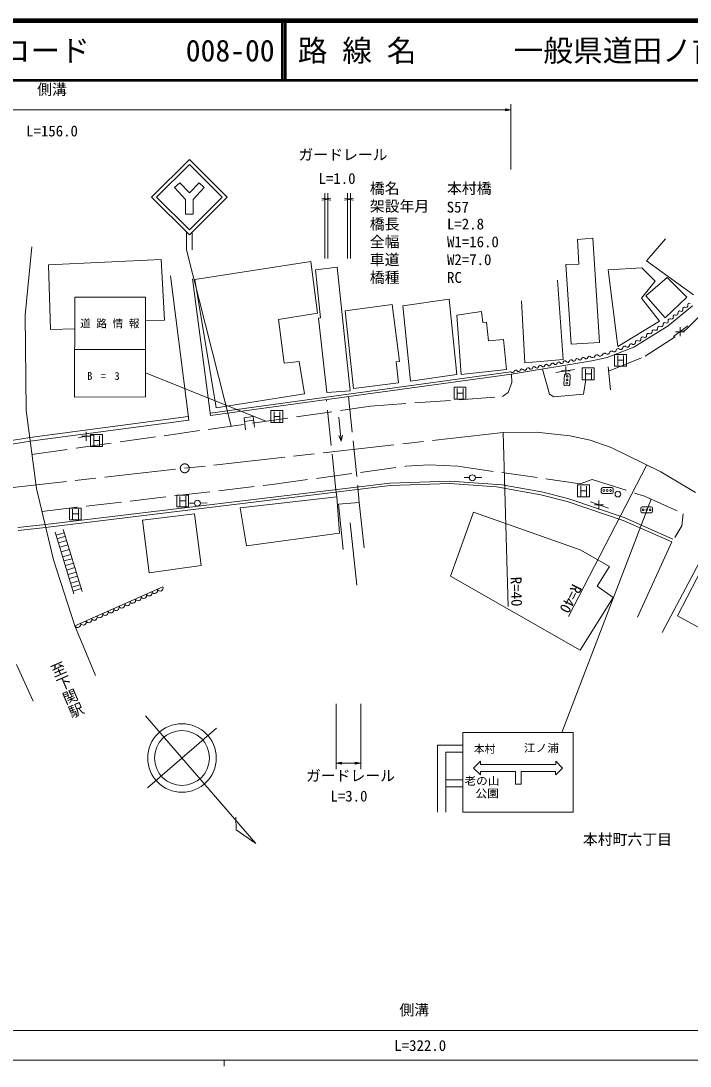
# Model space of a CAD drawing. Units: millimetres, scale not verified. Extents: x 40000 to 680000, y 20000 to 380000.
# Drawn here: x 133762 to 246448, y 204000 to 380000 of the extents above; entities that cross this region are included whole.
import ezdxf
from ezdxf.enums import TextEntityAlignment as Align

# ---------------------------------------------------------------- set-up
doc = ezdxf.new("R2010")
doc.units = ezdxf.units.MM
doc.header["$LTSCALE"] = 1000
doc.linetypes.add('CHAIN', pattern=[18.5, 12, -1.5, 3.5, -1.5])
doc.linetypes.add('DASHED', pattern=[7.5, 6, -1.5])
for name, color, linetype, lineweight in [('M-BMK', 2, 'CHAIN', 13), ('M-BMK-SRVR', 3, 'Continuous', 13), ('M-STR-HTXT', 7, 'Continuous', 13), ('M-STR-STR1', 1, 'Continuous', 13), ('M-STR-STRC', 7, 'Continuous', 13), ('M-TTL', 2, 'Continuous', 140), ('M-TTL-BAND', 7, 'Continuous', 13), ('M-TTL-LINE', 7, 'Continuous', 50), ('M-WORK', 1, 'Continuous', 13)]:
    doc.layers.add(name, color=color, linetype=linetype, lineweight=lineweight)
doc.layers.add('M-BMK-HTXT', color=7, linetype='Continuous')
doc.layers.add('M-TTL-TXT', color=7, linetype='Continuous')
doc.styles.add('@ＭＳ ゴシック', font='')
doc.styles.add('ＭＳ ゴシック', font='')
doc.styles.get('@ＭＳ ゴシック').set_extended_font_data('@MS Gothic')
doc.styles.get('ＭＳ ゴシック').set_extended_font_data('MS Gothic')

# ---------------------------------------------------------------- blocks, each defined once
blk = doc.blocks.new('plus')
at = {"color": 0, "linetype": 'Continuous', "lineweight": -2}
for p, q in [((-1.25, 0), (1.25, 0)), ((0, -1.25), (0, 1.25))]:
    blk.add_line(p, q, dxfattribs=at)
blk = doc.blocks.new('open_arrow')
at = {"color": 0, "linetype": 'Continuous', "lineweight": -2}
blk.add_lwpolyline([(7.5, 1.25), (0, 0), (7.5, -1.25)], dxfattribs=at)

msp = doc.modelspace()

# ---------------------------------------------------------------- linework, layer by layer
at = {"layer": 'M-BMK'}
for p, q in [((214968, 310697), (61908, 293474)), ((220535, 310744), (214968, 310697)), ((226273, 310119), (220535, 310744)), ((229604, 309384), (226273, 310119)), ((233137, 308180), (229604, 309384)), ((241539, 304044), (233137, 308180)), ((342902, 244119), (241539, 304044))]:
    msp.add_line(p, q, dxfattribs=at)
msp.add_circle((161352, 304664), 750, dxfattribs=at)
at = {"layer": 'M-BMK-SRVR'}
for p, q in [((160886, 255880), (166714, 260911)), ((155057, 250848), (160886, 255880))]:
    msp.add_line(p, q, dxfattribs=at)
msp.add_lwpolyline([(154768, 262966), (173333, 241462), (170013, 243762), (169962, 245908)], dxfattribs=at)
for radius in [5775, 4620]:
    msp.add_circle((160886, 255880), radius, dxfattribs=at)
at = {"layer": 'M-STR-HTXT'}
for p, q in [((60962, 365000), (216288, 365000)), ((216288, 355000), (216288, 366000)), ((184955, 340000), (184955, 351000)), ((185440, 340000), (185440, 351000)), ((188779, 340000), (188779, 351000)), ((189240, 340000), (189240, 351000)), ((184955, 350000), (185440, 350000)), ((188779, 350000), (189240, 350000)), ((214968, 310697), (215817, 281369)), ((225949, 279704), (239150, 305220)), ((186824, 265000), (186824, 254000)), ((190986, 265000), (190986, 254000)), ((186824, 255000), (190986, 255000)), ((62794, 210000), (339196, 210000))]:
    msp.add_line(p, q, dxfattribs=at)
at = {"layer": 'M-STR-STR1'}
for p, q in [((135613, 341966), (134483, 330437)), ((134483, 330437), (134654, 314412)), ((134654, 314412), (136366, 301266)), ((136366, 301266), (139225, 289225)), ((139225, 289225), (142869, 278141)), ((142869, 278141), (146337, 269764)), ((133040, 271624), (135838, 265448))]:
    msp.add_line(p, q, dxfattribs=at)
at = {"layer": 'M-STR-STRC'}
for p, q in [((161627, 344455), (161627, 341455)), ((162627, 341455), (162627, 344455)), ((161627, 341455), (169173, 311764)), ((142838, 333465), (142799, 316664)), ((154723, 333465), (142838, 333465)), ((154723, 333465), (154769, 316677)), ((142838, 324640), (154723, 324684)), ((235725, 323849), (233725, 323849)), ((233725, 323849), (233725, 321849)), ((235725, 321849), (235725, 323849)), ((234265, 321934), (234265, 323634)), ((234265, 322849), (235257, 322849)), ((235257, 323644), (235257, 321940)), ((154758, 320756), (175015, 312598)), ((230290, 321580), (228290, 321580)), ((228290, 321580), (228290, 319580)), ((228830, 319665), (228830, 321364)), ((228830, 320580), (229821, 320580)), ((229821, 321375), (229821, 319670)), ((230290, 319580), (230290, 321580)), ((233725, 321849), (235725, 321849)), ((228290, 319580), (230290, 319580)), ((208706, 318308), (206706, 318308)), ((206706, 318308), (206706, 316308)), ((207246, 316393), (207246, 318092)), ((207246, 317308), (208237, 317308)), ((208237, 318103), (208237, 316398)), ((208706, 316308), (208706, 318308)), ((154769, 316677), (142799, 316664)), ((206706, 316308), (208706, 316308)), ((177848, 314381), (175848, 314381)), ((175848, 314381), (175848, 312381)), ((176388, 312466), (176388, 314166)), ((176388, 313381), (177379, 313381)), ((177379, 314177), (177379, 312472)), ((177848, 312381), (177848, 314381)), ((175848, 312381), (177848, 312381)), ((147479, 310332), (145479, 310332)), ((145479, 310332), (145479, 308332)), ((146019, 308417), (146019, 310116)), ((147011, 310127), (147011, 308422)), ((147479, 308332), (147479, 310332)), ((145479, 308332), (147479, 308332)), ((146019, 309332), (147011, 309332)), ((229486, 301881), (227486, 301881)), ((227486, 301881), (227486, 299881)), ((228027, 299966), (228027, 301666)), ((229018, 301676), (229018, 299972)), ((229486, 299881), (229486, 301881)), ((162008, 300157), (160008, 300157)), ((160008, 300157), (160008, 298157)), ((160548, 298242), (160548, 299942)), ((161540, 299953), (161540, 298248)), ((162008, 298157), (162008, 300157)), ((224830, 260180), (239895, 299454)), ((227486, 299881), (229486, 299881)), ((228027, 300881), (229018, 300881)), ((143925, 297976), (141925, 297976)), ((141925, 297976), (141925, 295976)), ((142465, 296061), (142465, 297760)), ((143456, 297771), (143456, 296066)), ((143925, 295976), (143925, 297976)), ((160008, 298157), (162008, 298157)), ((160548, 299157), (161540, 299157)), ((141925, 295976), (143925, 295976)), ((142465, 296976), (143456, 296976)), ((208188, 246752), (208188, 260180)), ((226764, 260180), (208188, 260180)), ((226764, 246752), (226764, 260180)), ((203923, 258041), (203923, 246752)), ((205327, 258041), (203923, 258041)), ((208188, 258041), (205327, 258041)), ((205327, 256871), (205327, 246752)), ((205327, 256871), (208188, 256871)), ((209992, 254188), (211162, 255358)), ((211162, 255358), (211162, 254781)), ((223817, 255366), (223817, 254781)), ((224987, 254196), (223817, 255366)), ((211162, 253018), (209992, 254188)), ((218026, 254781), (211162, 254781)), ((217031, 253611), (211162, 253611)), ((211162, 253611), (211162, 253018)), ((217033, 253611), (217031, 251500)), ((218025, 253611), (218023, 251500)), ((223785, 253611), (218025, 253611)), ((218026, 254781), (223817, 254781)), ((223785, 253611), (223785, 253026)), ((223817, 253026), (224987, 254196)), ((208188, 252191), (205327, 252191)), ((205327, 251021), (208188, 251021)), ((218023, 251500), (217031, 251500)), ((226764, 246752), (208188, 246752))]:
    msp.add_line(p, q, dxfattribs=at)
for points in [[(162127, 343955), (168491, 350319), (162127, 356683), (155763, 350319)], [(162127, 344804), (167643, 350319), (162127, 355835), (156612, 350319)], [(162751, 349927), (162751, 347479), (161504, 347479), (161504, 349927), (159619, 351923), (160497, 352753), (162127, 351027), (163757, 352753), (164636, 351923)]]:
    msp.add_lwpolyline(points, close=True, dxfattribs=at)
at = {"layer": 'M-TTL'}
msp.add_line((680000, 380000), (40000, 380000), dxfattribs=at)
at = {"layer": 'M-TTL-BAND'}
for p, q in [((40000, 205000), (579000, 205000)), ((168000, 205000), (168000, 204000))]:
    msp.add_line(p, q, dxfattribs=at)
at = {"layer": 'M-TTL-LINE'}
for p, q in [((177750, 380000), (177750, 370000)), ((178250, 380000), (178250, 370000)), ((40000, 370000), (680000, 370000))]:
    msp.add_line(p, q, dxfattribs=at)
at = {"layer": 'M-WORK'}
for p, q in [((230094, 343397), (227467, 343178)), ((231189, 325837), (230094, 343397)), ((242301, 343294), (239088, 339611)), ((227467, 343178), (227718, 339050)), ((138406, 338951), (157404, 339830)), ((157404, 339830), (157932, 329628)), ((138758, 328009), (138406, 338951)), ((182558, 339492), (163056, 336462)), ((183717, 330783), (182558, 339492)), ((183353, 338091), (187002, 338550)), ((184213, 329992), (183353, 338091)), ((187002, 338550), (189214, 317704)), ((227718, 339050), (225513, 339003)), ((225513, 339003), (226420, 325540)), ((238348, 338439), (232651, 338073)), ((232651, 338073), (234293, 325169)), ((240558, 336166), (238348, 338439)), ((239088, 339611), (247015, 333865)), ((162023, 312786), (158962, 337073)), ((162667, 336570), (165688, 313545)), ((163056, 336462), (166647, 314857)), ((225074, 322956), (224125, 336349)), ((238285, 333320), (240558, 336166)), ((218057, 332879), (218621, 322424)), ((241319, 329443), (238285, 333320)), ((188366, 331180), (196270, 332259)), ((189773, 318116), (188366, 331180)), ((196270, 332259), (197524, 322644)), ((207155, 330422), (211346, 331047)), ((211346, 331047), (211565, 329234)), ((242783, 328669), (246864, 332023)), ((157932, 329628), (154734, 329548)), ((177119, 329709), (183717, 330783)), ((178068, 322372), (177119, 329709)), ((183889, 329950), (184213, 329992)), ((185274, 317438), (183889, 329950)), ((207911, 320462), (207155, 330422)), ((211565, 329234), (212175, 329265)), ((212175, 329265), (212487, 326122)), ((234293, 325169), (241319, 329443)), ((142826, 328136), (138758, 328009)), ((236990, 325080), (242783, 328669)), ((243655, 326845), (246087, 328633)), ((212487, 326122), (215036, 326372)), ((215036, 326372), (215531, 321327)), ((226420, 325540), (231189, 325837)), ((232463, 323298), (236990, 325080)), ((180611, 322643), (178068, 322372)), ((181517, 317179), (180611, 322643)), ((197524, 322644), (196971, 322599)), ((196971, 322599), (197329, 319034)), ((216348, 320497), (229883, 322782)), ((218621, 322424), (225074, 322956)), ((229883, 322782), (232463, 323298)), ((165636, 313941), (216288, 320892)), ((165688, 313545), (216348, 320497)), ((215531, 321327), (207911, 320462)), ((223832, 320797), (226980, 321319)), ((225279, 320355), (225184, 318858)), ((226044, 320556), (225545, 320588)), ((197329, 319034), (189773, 318116)), ((225418, 318592), (225917, 318560)), ((226182, 318794), (226277, 320291)), ((166647, 314857), (181517, 317179)), ((189214, 317704), (185274, 317438)), ((135248, 309850), (161948, 313382)), ((171378, 313158), (172851, 313405)), ((172851, 313405), (173095, 311602)), ((135326, 309255), (162023, 312786)), ((171589, 311116), (171378, 313158)), ((171439, 312570), (172930, 312796)), ((187304, 313248), (187695, 309213)), ((143462, 309847), (146103, 310263)), ((187695, 309213), (187300, 310180)), ((187695, 309213), (187897, 310238)), ((209289, 303097), (208431, 303086)), ((210288, 303090), (211406, 303128)), ((137878, 295196), (195910, 302144)), ((137925, 294698), (195923, 301744)), ((186800, 301053), (186963, 299842)), ((190505, 301497), (190710, 298929)), ((195910, 302144), (206010, 302483)), ((195923, 301744), (206003, 302082)), ((206003, 302082), (213854, 301546)), ((206010, 302483), (214828, 301881)), ((213854, 301546), (221310, 300218)), ((214828, 301881), (221416, 300708)), ((231492, 301167), (231492, 300667)), ((233242, 301417), (231742, 301417)), ((233492, 300667), (233492, 301167)), ((221310, 300218), (225740, 299095)), ((221416, 300708), (225883, 299575)), ((225883, 299575), (235332, 296357)), ((231742, 300417), (233242, 300417)), ((162987, 298811), (162129, 298800)), ((163986, 298804), (165104, 298841)), ((187249, 298617), (190710, 298929)), ((188031, 290973), (187249, 298617)), ((190710, 298929), (191567, 291296)), ((225740, 299095), (235150, 295890)), ((229680, 298991), (232731, 297928)), ((238138, 297930), (238138, 297430)), ((239888, 298180), (238388, 298180)), ((240138, 297430), (240138, 297930)), ((206075, 286488), (209992, 297277)), ((209992, 297277), (227958, 290945)), ((235150, 295890), (243346, 292265)), ((235332, 296357), (243548, 292722)), ((238388, 297180), (239888, 297180)), ((139520, 293933), (142686, 283542)), ((140903, 294331), (144070, 283941)), ((190347, 285001), (189229, 295492)), ((139677, 293417), (141062, 293813)), ((139861, 292813), (141244, 293215)), ((140080, 292094), (141456, 292517)), ((243346, 292265), (237564, 279585)), ((140301, 291369), (141682, 291775)), ((140538, 290593), (141926, 290977)), ((227958, 290945), (232860, 288107)), ((241769, 276987), (249043, 290773)), ((140791, 289762), (142177, 290153)), ((141003, 289064), (142394, 289441)), ((141245, 288272), (142626, 288681)), ((249231, 289242), (244322, 279829)), ((141469, 287536), (142852, 287937)), ((141701, 286774), (143083, 287180)), ((232860, 288107), (230796, 284823)), ((141904, 286108), (143288, 286508)), ((142143, 285324), (143527, 285722)), ((227935, 274011), (206075, 286488)), ((142346, 284660), (143732, 285051)), ((142551, 283984), (143928, 284405)), ((142869, 278141), (157671, 284689)), ((230796, 284823), (233470, 282923)), ((233470, 282923), (227935, 274011)), ((244322, 279829), (249044, 277210))]:
    msp.add_line(p, q, dxfattribs=at)
at = {"layer": 'M-WORK', "linetype": 'DASHED'}
for p, q in [((245731, 327981), (252924, 335064)), ((238898, 323540), (245731, 327981)), ((232733, 321008), (238898, 323540)), ((216411, 319105), (216348, 320497)), ((221607, 321384), (222767, 317129)), ((233035, 317880), (232659, 321773)), ((215801, 317447), (216411, 319105)), ((228521, 317171), (228886, 319631)), ((214847, 316744), (215801, 317447)), ((222767, 317129), (223528, 316712)), ((223528, 316712), (228521, 317171)), ((135622, 306976), (192616, 315110)), ((186800, 301053), (185195, 316221)), ((188904, 316730), (190505, 301497)), ((192616, 315110), (214847, 316744)), ((123423, 307827), (135248, 309850)), ((123480, 307228), (135326, 309255)), ((176096, 301950), (198560, 304995)), ((198560, 304995), (202524, 305224)), ((202524, 305224), (207321, 304995)), ((207321, 304995), (227917, 302065)), ((227917, 302065), (229960, 302805)), ((229960, 302805), (238792, 299952)), ((137284, 297399), (176096, 301950)), ((238792, 299952), (245284, 297022)), ((245284, 297022), (245054, 294953)), ((125776, 293877), (137878, 295196)), ((125833, 293380), (137925, 294698)), ((245054, 294953), (243905, 293029))]:
    msp.add_line(p, q, dxfattribs=at)
at = {"layer": 'M-WORK'}
for points in [[(238987, 333718), (242226, 330003), (245911, 333492), (242581, 336800)], [(205864, 333140), (207175, 320484), (199345, 319321), (198092, 332003)], [(170680, 298030), (186963, 299842), (187418, 293735), (171767, 291593)], [(154233, 295905), (155347, 287055), (164113, 288292), (163015, 297001)]]:
    msp.add_lwpolyline(points, close=True, dxfattribs=at)
for centre, radius in [((225694, 319000), 150), ((225731, 319574), 150), ((225767, 320148), 150), ((209788, 303069), 500), ((231917, 300917), 150), ((232492, 300917), 150), ((233067, 300917), 150), ((163486, 298782), 500), ((234291, 300318), 476), ((238563, 297680), 150), ((239138, 297680), 150), ((239713, 297680), 150)]:
    msp.add_circle(centre, radius, dxfattribs=at)
for centre, radius, start, end in [((244683, 330871), 283, 61.36609, 196.43635), ((244954, 331368), 283, 241.36609, 16.43635), ((245497, 331529), 283, 61.36609, 196.43635), ((245769, 332026), 283, 241.36609, 16.43635), ((246312, 332186), 283, 61.36609, 196.43635), ((242213, 328886), 307, 58.34976, 187.34175), ((242510, 329396), 283, 241.36609, 16.43635), ((243053, 329556), 283, 61.36609, 196.43635), ((243325, 330054), 283, 241.36609, 16.43635), ((243868, 330214), 283, 61.36609, 196.43635), ((244139, 330711), 283, 241.36609, 16.43635), ((239416, 327081), 307, 58.34976, 187.34175), ((239739, 327604), 307, 238.34976, 7.34175), ((240349, 327682), 307, 58.34976, 187.34175), ((240671, 328206), 307, 238.34976, 7.34175), ((241281, 328284), 307, 58.34976, 187.34175), ((241603, 328807), 307, 238.34976, 7.34175), ((236557, 325283), 338, 48.58461, 170.83681), ((236943, 325798), 307, 238.34976, 7.34175), ((237552, 325877), 307, 58.34976, 187.34175), ((237875, 326400), 307, 238.34976, 7.34175), ((238484, 326479), 307, 58.34976, 187.34175), ((238807, 327002), 307, 238.34976, 7.34175), ((232040, 323653), 397, 45.76474, 157.72652), ((232541, 324191), 338, 228.58461, 350.83681), ((233210, 324084), 338, 48.58461, 170.83681), ((233657, 324591), 338, 228.58461, 350.83681), ((234326, 324483), 338, 48.58461, 170.83681), ((234773, 324991), 338, 228.58461, 350.83681), ((235442, 324883), 338, 48.58461, 170.83681), ((235889, 325391), 338, 228.58461, 350.83681), ((222258, 321894), 285, 33.31502, 167.82139), ((222734, 322207), 285, 213.31502, 347.82139), ((223292, 322087), 285, 33.31502, 167.82139), ((223769, 322400), 285, 213.31502, 347.82139), ((224327, 322280), 285, 33.31502, 167.82139), ((224804, 322593), 285, 213.31502, 347.82139), ((225362, 322473), 285, 33.31502, 167.82139), ((225838, 322786), 285, 213.31502, 347.82139), ((226396, 322666), 285, 33.31502, 167.82139), ((226873, 322979), 285, 213.31502, 347.82139), ((227431, 322859), 285, 33.31502, 167.82139), ((227908, 323172), 285, 213.31502, 347.82139), ((228466, 323052), 285, 33.31502, 167.82139), ((228942, 323365), 285, 213.31502, 347.82139), ((229500, 323245), 285, 33.31502, 167.82139), ((230016, 323686), 397, 225.76474, 337.72652), ((230751, 323385), 397, 45.76474, 157.72652), ((231305, 323954), 397, 225.76474, 337.72652), ((216526, 321049), 285, 213.31502, 347.82139), ((217084, 320928), 285, 33.31502, 167.82139), ((217561, 321242), 285, 213.31502, 347.82139), ((218119, 321121), 285, 33.31502, 167.82139), ((218596, 321435), 285, 213.31502, 347.82139), ((219154, 321314), 285, 33.31502, 167.82139), ((219630, 321628), 285, 213.31502, 347.82139), ((220188, 321507), 285, 33.31502, 167.82139), ((220665, 321821), 285, 213.31502, 347.82139), ((221223, 321700), 285, 33.31502, 167.82139), ((221700, 322014), 285, 213.31502, 347.82139), ((225529, 320339), 250, 86.36539, 176.36539), ((226028, 320307), 250, 356.36539, 86.36539), ((225434, 318842), 250, 176.36539, 266.36539), ((225933, 318810), 250, 266.36539, 356.36539), ((231742, 301167), 250, 90, 180), ((233242, 301167), 250, 0, 90), ((231742, 300667), 250, 180, 270), ((233242, 300667), 250, 270, 0), ((238388, 297930), 250, 90, 180), ((239888, 297930), 250, 0, 90), ((238388, 297430), 250, 180, 270), ((239888, 297430), 250, 270, 0), ((154431, 283262), 506, 204.52572, 23.20059), ((155356, 283671), 506, 204.52572, 23.20059), ((156281, 284081), 506, 204.52572, 23.20059), ((157206, 284490), 506, 204.52572, 23.20059), ((150730, 281625), 506, 204.52572, 23.20059), ((151655, 282034), 506, 204.52572, 23.20059), ((152580, 282444), 506, 204.52572, 23.20059), ((153505, 282853), 506, 204.52572, 23.20059), ((147029, 279988), 506, 204.52572, 23.20059), ((147955, 280397), 506, 204.52572, 23.20059), ((148880, 280807), 506, 204.52572, 23.20059), ((149805, 281216), 506, 204.52572, 23.20059), ((143329, 278351), 506, 204.52572, 23.20059), ((144254, 278760), 506, 204.52572, 23.20059), ((145179, 279170), 506, 204.52572, 23.20059), ((146104, 279579), 506, 204.52572, 23.20059)]:
    msp.add_arc(centre, radius, start, end, dxfattribs=at)

# ---------------------------------------------------------------- block references
at = {"layer": 'M-STR-HTXT', "xscale": 133, "yscale": 133, "rotation": 180}
for p in [(216288, 365000), (185440, 350000), (189240, 350000), (190986, 255000)]:
    msp.add_blockref('open_arrow', p, dxfattribs=at)
at = {"layer": 'M-STR-HTXT', "xscale": 133, "yscale": 133}
for p in [(184955, 350000), (188779, 350000), (186824, 255000)]:
    msp.add_blockref('open_arrow', p, dxfattribs=at)
at = {"layer": 'M-WORK', "xscale": 600, "yscale": 600}
for p in [(244760, 327657), (225520, 321077), (144754, 310051), (231104, 298495)]:
    msp.add_blockref('plus', p, dxfattribs=at)

# ---------------------------------------------------------------- texts
at = {"layer": 'M-BMK-HTXT', "style": 'ＭＳ ゴシック'}
msp.add_text('本村町六丁目', height=1833, dxfattribs=at).set_placement((228397, 240717), align=Align.BOTTOM_LEFT)
at = {"layer": 'M-STR-HTXT', "style": 'ＭＳ ゴシック'}
for s, p in [('側溝', (136500, 367000)), ('ガードレール', (180500, 356000)), ('ガードレール', (181759, 251428)), ('側溝', (197500, 212000))]:
    msp.add_text(s, height=1833, dxfattribs=at).set_placement(p, align=Align.BOTTOM_LEFT)
for s, p in [('L=156.0', (139000, 360000)), ('L=1.0', (187000, 352000)), ('L=3.0', (189000, 248000)), ('L=322.0', (201000, 206000))]:
    msp.add_text(s, height=1833, dxfattribs=at).set_placement(p, align=Align.BOTTOM_CENTER)
for s, p in [('橋名', (192513, 351801)), ('本村橋', (205513, 351801)), ('架設年月', (192513, 348801)), ('S57', (205457, 348643)), ('橋長', (192513, 345801)), ('L=2.8', (205513, 345801)), ('全幅', (192513, 342801)), ('W1=16.0', (205513, 342801)), ('車道', (192513, 339801)), ('W2=7.0', (205513, 339801)), ('橋種', (192513, 336801)), ('RC', (205513, 336801))]:
    msp.add_text(s, height=1833, dxfattribs=at).set_placement(p, align=Align.MIDDLE_LEFT)
for rotation, p in [(271.658, (215673, 286350)), (242.644, (226194, 285583))]:
    msp.add_text('R=40', height=1833, rotation=rotation, dxfattribs=at).set_placement(p, align=Align.BOTTOM_LEFT)
at = {"layer": 'M-STR-STRC', "style": 'ＭＳ ゴシック'}
msp.add_text('本村', height=1320, dxfattribs=at).set_placement((210036, 256335), align=Align.BOTTOM_LEFT)
at = {"layer": 'M-STR-STRC', "style": 'ＭＳ ゴシック', "width": 1.1}
for s, p in [('江ノ浦', (218445, 256495)), ('老の山', (208420, 250963)), ('公園', (210294, 248863))]:
    msp.add_text(s, height=1320, dxfattribs=at).set_placement(p, align=Align.BOTTOM_LEFT)
at = {"layer": 'M-STR-STRC', "char_height": 1320, "style": 'ＭＳ ゴシック'}
for s, insert, attachment_point, rotation in [('\\T1.52;道路情報', (143722, 328234), 7, 359.974), ('\\T2.56;B=3', (151795, 319517), 9, 359.855)]:
    msp.add_mtext(s, dxfattribs=dict(at, insert=insert, attachment_point=attachment_point, rotation=rotation))
at = {"layer": 'M-TTL-TXT', "style": 'ＭＳ ゴシック'}
for s, p in [('図面コード', (120380, 375000)), ('008-00', (161521, 375000)), ('路 線 名', (180380, 375000)), ('一般県道田ノ首下関線', (216734, 375000))]:
    msp.add_text(s, height=3666, dxfattribs=at).set_placement(p, align=Align.MIDDLE_LEFT)
at = {"layer": 'M-WORK', "style": '@ＭＳ ゴシック'}
msp.add_text('至下関駅', height=1833, rotation=293.334, dxfattribs=at).set_placement((138207, 271381), align=Align.BOTTOM_LEFT)

doc.saveas('drawing.dxf')
